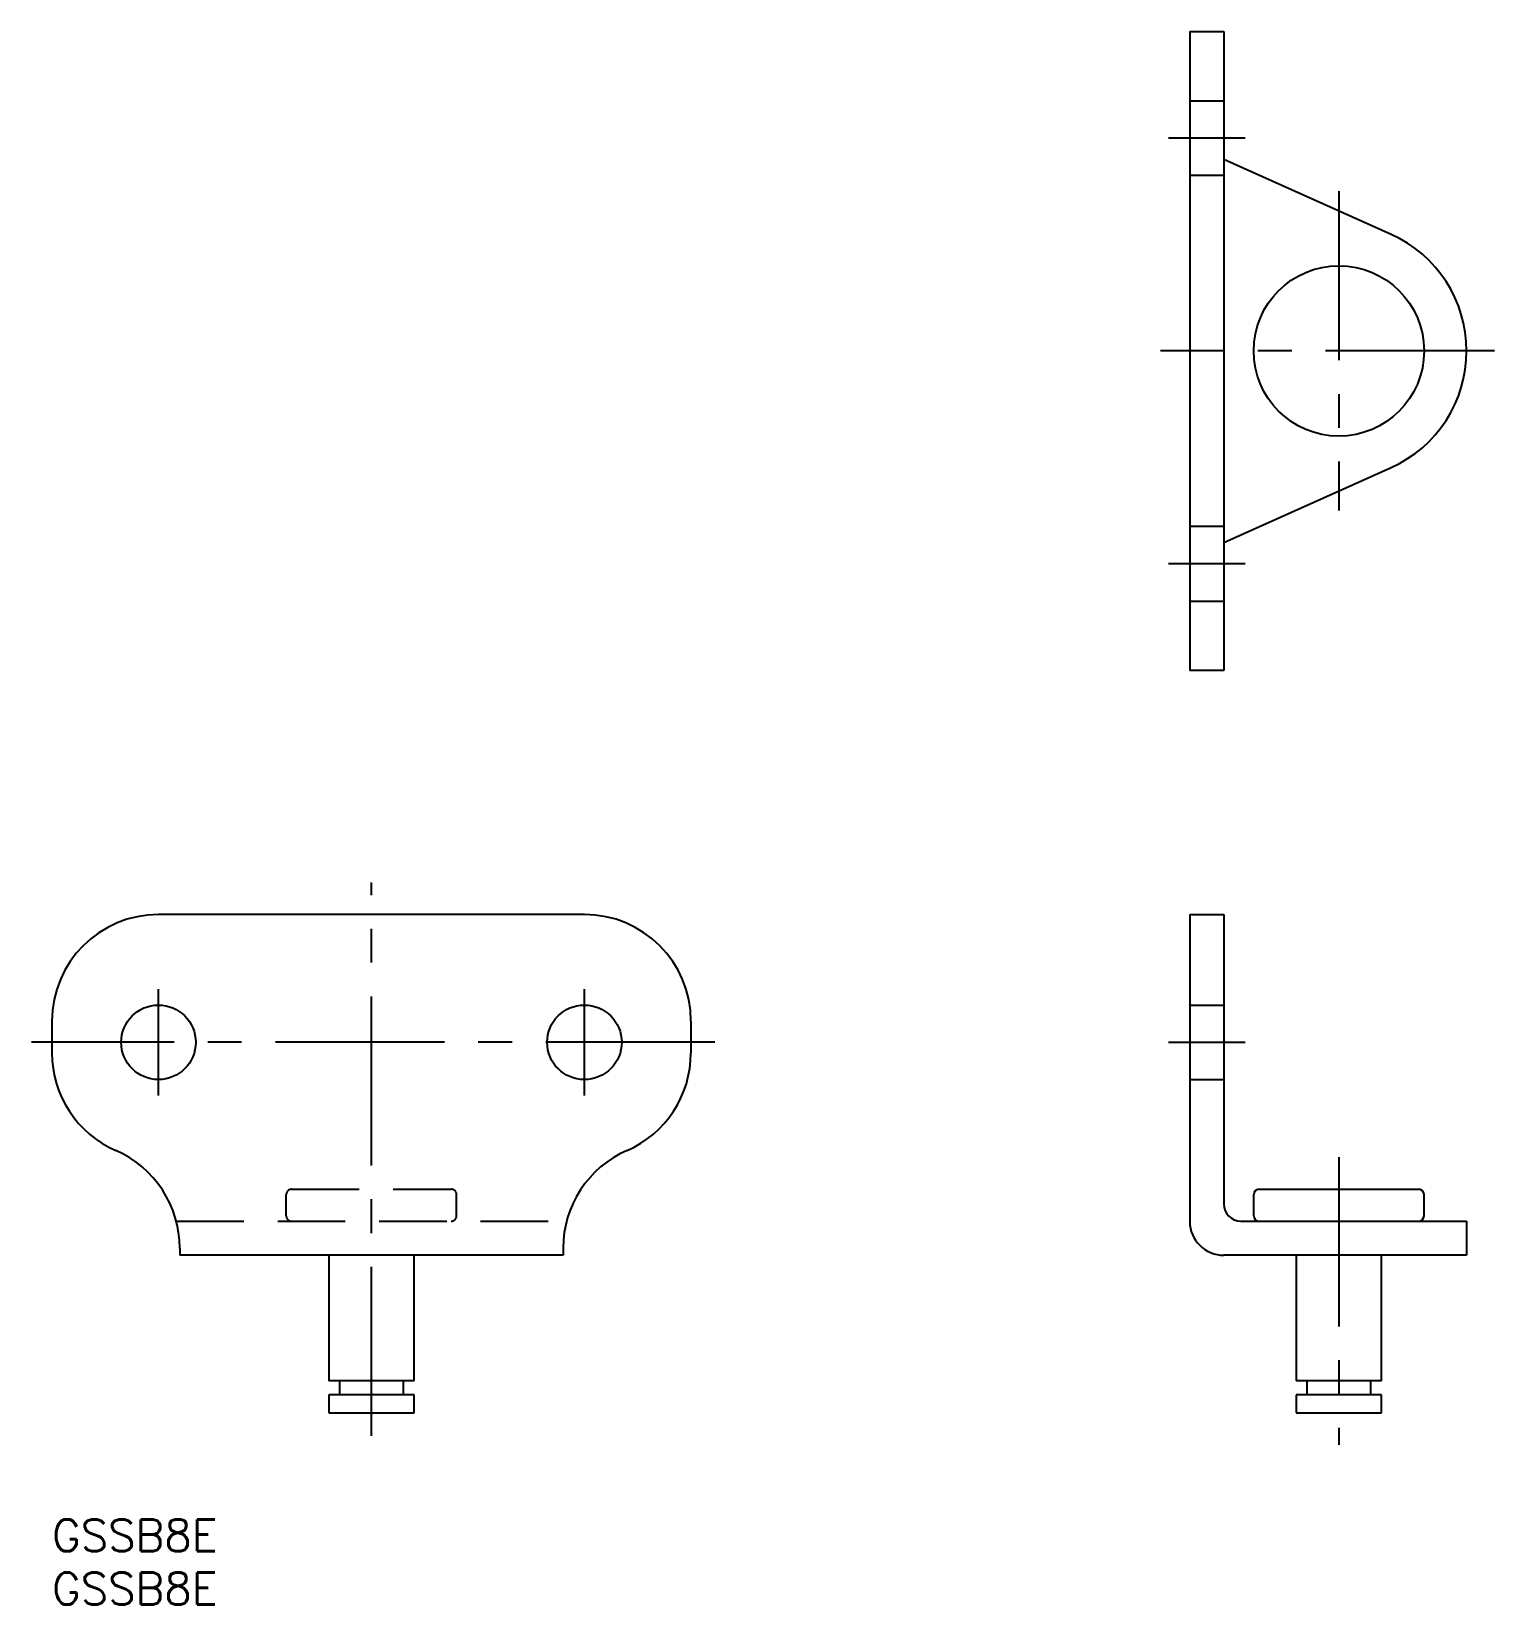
# Model space of a CAD drawing. Extents: x -2 to 135, y -8 to 140.
import ezdxf

# ---------------------------------------------------------------- set-up
doc = ezdxf.new("R2010")
doc.units = 0
doc.header["$LTSCALE"] = 0.5
doc.linetypes.add('CENTER', pattern=[50.8, 31.75, -6.35, 6.35, -6.35])
doc.linetypes.add('DASHED', pattern=[19.05, 12.7, -6.35])
for name, color, linetype in [('MSM_CENTER', 1, 'CENTER'), ('MSM_CONTINUOUS', 7, 'CONTINUOUS'), ('MSM_DASHED', 4, 'DASHED'), ('MSM_PART_NUMBER', 7, 'CONTINUOUS')]:
    doc.layers.add(name, color=color, linetype=linetype)
doc.styles.get("Standard").update_dxf_attribs({"font": 'txt.shx', "height": 3, "bigfont": 'bigfont.shx'})

# ---------------------------------------------------------------- blocks, each defined once
blk = doc.blocks.new('*U2')
at = {"layer": 'MSM_PART_NUMBER'}
blk.add_text('GSSB8E', height=3, dxfattribs=at).set_placement((0, -3))
blk = doc.blocks.new('*U3')
at = {"layer": 'MSM_PART_NUMBER'}
blk.add_text('GSSB8E', height=3, dxfattribs=at).set_placement((0, -8))

msp = doc.modelspace()

# ---------------------------------------------------------------- linework, layer by layer
at = {"layer": 'MSM_CENTER'}
for p, q in [((104.85, 129.73), (112.05, 129.73)), ((120.85, 124.73), (120.85, 94.73)), ((135.47, 109.73), (104.11, 109.73)), ((112.05, 89.73), (104.85, 89.73)), ((30, 7.83), (30, 59.8)), ((10, 39.8), (10, 49.8)), ((50, 39.8), (50, 49.8)), ((62.26, 44.8), (-1.93, 44.8)), ((104.85, 44.8), (112.05, 44.8)), ((120.85, 34), (120.85, 7))]:
    msp.add_line(p, q, dxfattribs=at)
at = {"layer": 'MSM_CONTINUOUS'}
for p, q in [((106.85, 139.73), (106.85, 79.73)), ((106.85, 139.73), (110.05, 139.73)), ((110.05, 139.73), (110.05, 79.73)), ((110.05, 127.73), (125.76, 120.68)), ((110.05, 91.73), (125.76, 98.78)), ((110.05, 79.73), (106.85, 79.73)), ((50, 56.8), (10, 56.8)), ((106.85, 56.8), (106.85, 28)), ((106.85, 56.8), (110.05, 56.8)), ((110.05, 56.8), (110.05, 29.6)), ((0, 46.8), (0, 43.8)), ((60, 46.8), (60, 43.8)), ((112.85, 28.5), (112.85, 30.5)), ((113.35, 31), (128.35, 31)), ((128.85, 28.5), (128.85, 30.5)), ((111.65, 28), (132.85, 28)), ((132.85, 28), (132.85, 24.8)), ((12, 25.47), (12, 24.8)), ((48, 25.47), (48, 24.8)), ((48, 24.8), (12, 24.8)), ((26, 24.8), (26, 13)), ((34, 13), (34, 24.8)), ((132.85, 24.8), (110.05, 24.8)), ((116.85, 24.8), (116.85, 13)), ((124.85, 13), (124.85, 24.8)), ((34, 13), (26, 13)), ((27, 13), (27, 11.7)), ((33, 11.7), (33, 13)), ((124.85, 13), (116.85, 13)), ((117.85, 13), (117.85, 11.7)), ((123.85, 11.7), (123.85, 13)), ((34, 11.7), (26, 11.7)), ((26, 11.7), (26, 10)), ((34, 10), (34, 11.7)), ((124.85, 11.7), (116.85, 11.7)), ((116.85, 11.7), (116.85, 10)), ((124.85, 10), (124.85, 11.7)), ((26, 10), (34, 10)), ((116.85, 10), (124.85, 10))]:
    msp.add_line(p, q, dxfattribs=at)
for centre, radius in [((120.85, 109.73), 8), ((10, 44.8), 3.5), ((50, 44.8), 3.5)]:
    msp.add_circle(centre, radius, dxfattribs=at)
for centre, radius, start, end in [((120.85, 109.73), 12, 294.17, 65.83), ((10, 46.8), 10, 90, 180), ((50, 46.8), 10, 0, 90), ((10, 43.8), 10, 180, 246.4218), ((50, 43.8), 10, 293.5782, 0), ((2, 25.47), 10, 0, 66.4218), ((58, 25.47), 10, 113.5782, 180), ((111.65, 29.6), 1.6, 180, 270), ((113.35, 30.5), 0.5, 90, 180), ((128.35, 30.5), 0.5, 0, 90), ((113.35, 28.5), 0.5, 180, 270), ((128.35, 28.5), 0.5, 270, 0), ((110.05, 28), 3.2, 180, 270)]:
    msp.add_arc(centre, radius, start, end, dxfattribs=at)
at = {"layer": 'MSM_DASHED'}
for p, q in [((106.85, 133.23), (110.05, 133.23)), ((106.85, 126.23), (110.05, 126.23)), ((110.05, 93.23), (106.85, 93.23)), ((106.85, 86.23), (110.05, 86.23)), ((106.85, 48.3), (110.05, 48.3)), ((106.85, 41.3), (110.05, 41.3)), ((22, 28.5), (22, 30.5)), ((22.5, 31), (37.5, 31)), ((38, 28.5), (38, 30.5)), ((11.67, 28), (48.33, 28))]:
    msp.add_line(p, q, dxfattribs=at)
for centre, start, end in [((22.5, 30.5), 90, 180), ((37.5, 30.5), 0, 90), ((22.5, 28.5), 180, 270), ((37.5, 28.5), 270, 0)]:
    msp.add_arc(centre, 0.5, start, end, dxfattribs=at)

# ---------------------------------------------------------------- block references
at = {"layer": 'MSM_CONTINUOUS'}
for name in ['*U2', '*U3']:
    msp.add_blockref(name, (0, 0), dxfattribs=at)

doc.saveas('drawing.dxf')
